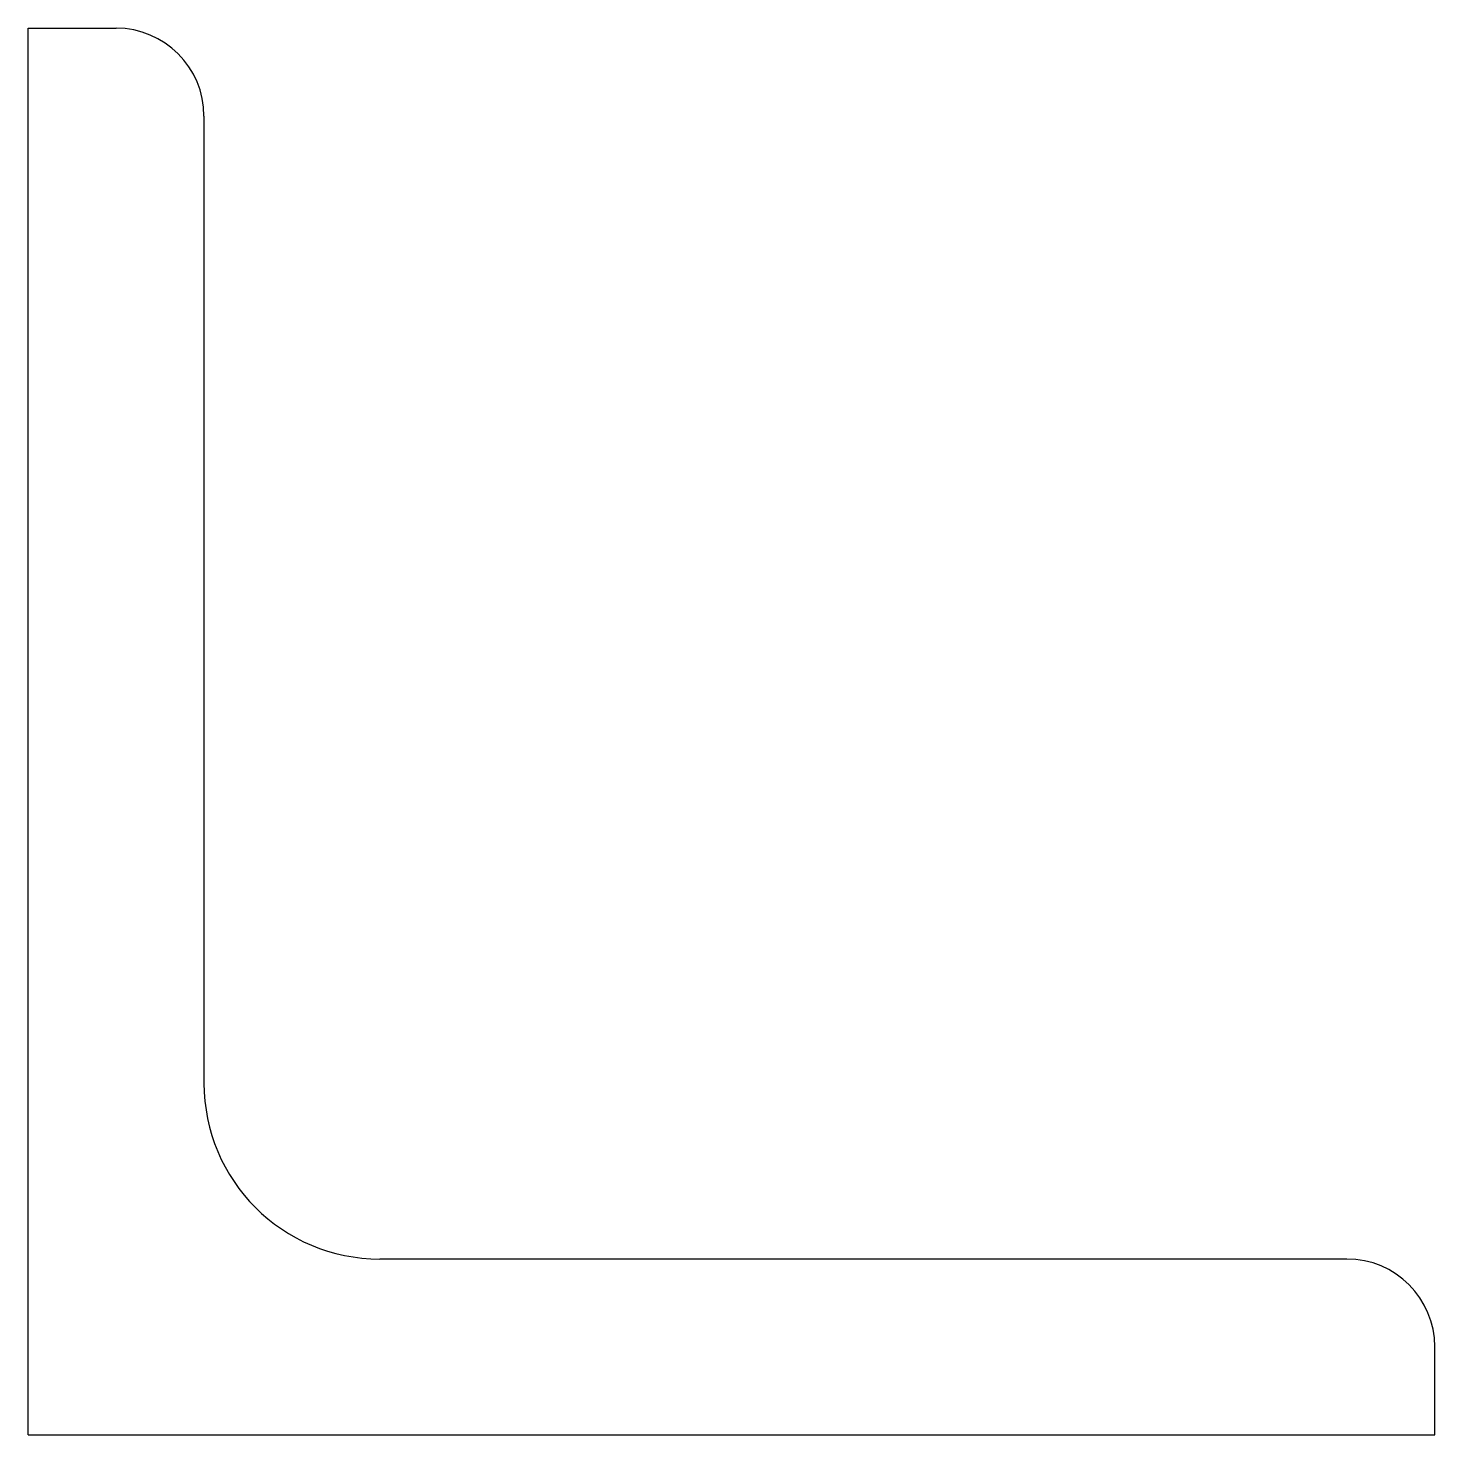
# Model space of a CAD drawing. Extents: x -40 to 40, y 0 to 80.
import ezdxf

# ---------------------------------------------------------------- set-up
doc = ezdxf.new("R2010")
doc.units = 0

msp = doc.modelspace()

# ---------------------------------------------------------------- linework, layer by layer
for p, q in [((-40, 80), (-35, 80)), ((-40, 0), (-40, 80)), ((-30, 75), (-30, 20)), ((35, 10), (-20, 10)), ((40, 0), (40, 5)), ((-40, 0), (40, 0))]:
    msp.add_line(p, q)
for centre, radius, start, end in [((-35, 75), 5, 0, 90), ((-20, 20), 10, 180, 270), ((35, 5), 5, 0, 90)]:
    msp.add_arc(centre, radius, start, end)

doc.saveas('drawing.dxf')
